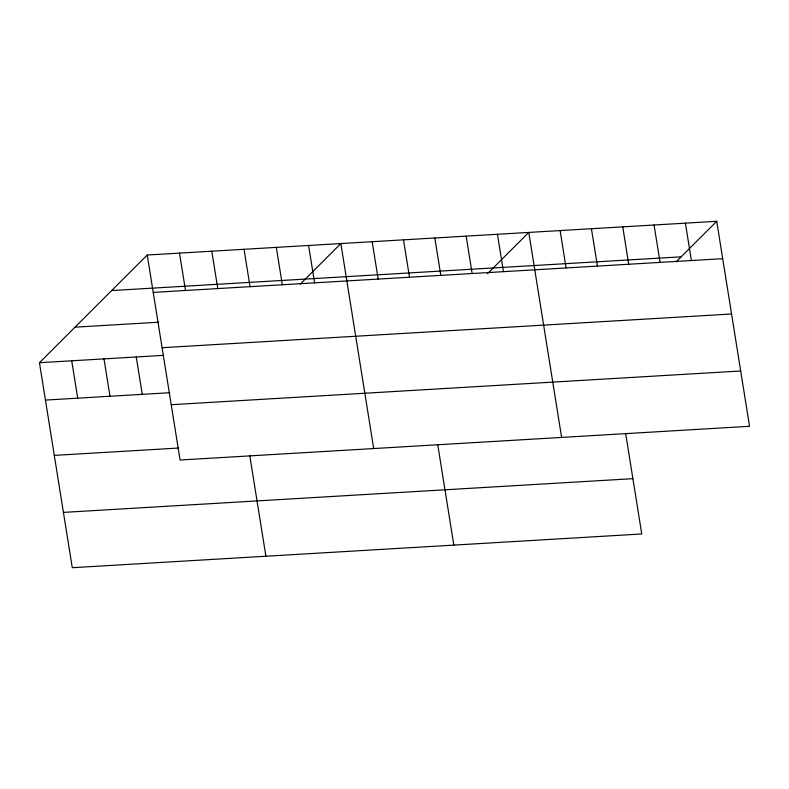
<?xml version="1.0" encoding="UTF-8"?>
<svg xmlns="http://www.w3.org/2000/svg" width="789" height="789" viewBox="0 0 789 789"><rect width="100%" height="100%" fill="white"/><g stroke="black" fill="none" stroke-linecap="round" stroke-linejoin="round"><path stroke-width="1.18" d="M625.667 433.546L641.763 533.975L72.282 567.705L39.45 362.703L147.237 255.025L716.718 221.295L749.55 426.297L180.079 460.017L147.237 255.025M300.293 284.079L340.858 243.554L373.7 448.556M487.385 273.783L528.788 232.43L561.62 437.422M676.143 261.83L716.718 221.295M111.673 290.559L681.144 256.829M153.234 292.403L722.704 258.684M75.024 327.169L158.688 322.218M162.09 347.712L731.561 313.992M39.45 362.703L163.747 355.346M45.437 400.082L169.734 392.725M171.213 404.708L740.693 370.988M54.293 455.401L178.6 448.034M63.426 512.386L632.896 478.667M685.394 223.149L691.381 260.538M654.071 225.003L660.058 262.392M622.748 226.867L628.734 264.246M591.434 228.721L597.421 266.1M560.111 230.575L566.098 267.954M497.464 234.284L503.451 271.663M466.151 236.138L472.138 273.517M434.828 237.992L440.814 275.371M437.747 444.68L453.833 545.11M403.504 239.846L409.491 277.225M372.181 241.7L378.168 279.079M308.588 245.468L314.584 282.847M276.318 247.381L282.314 284.76M244.048 249.285L250.044 286.673M249.817 455.805L265.903 556.235M211.777 251.198L217.774 288.577M179.507 253.111L185.504 290.49M136.26 356.973L142.247 394.352M103.99 358.877L109.977 396.265M71.72 360.79L77.707 398.179"/></g></svg>
